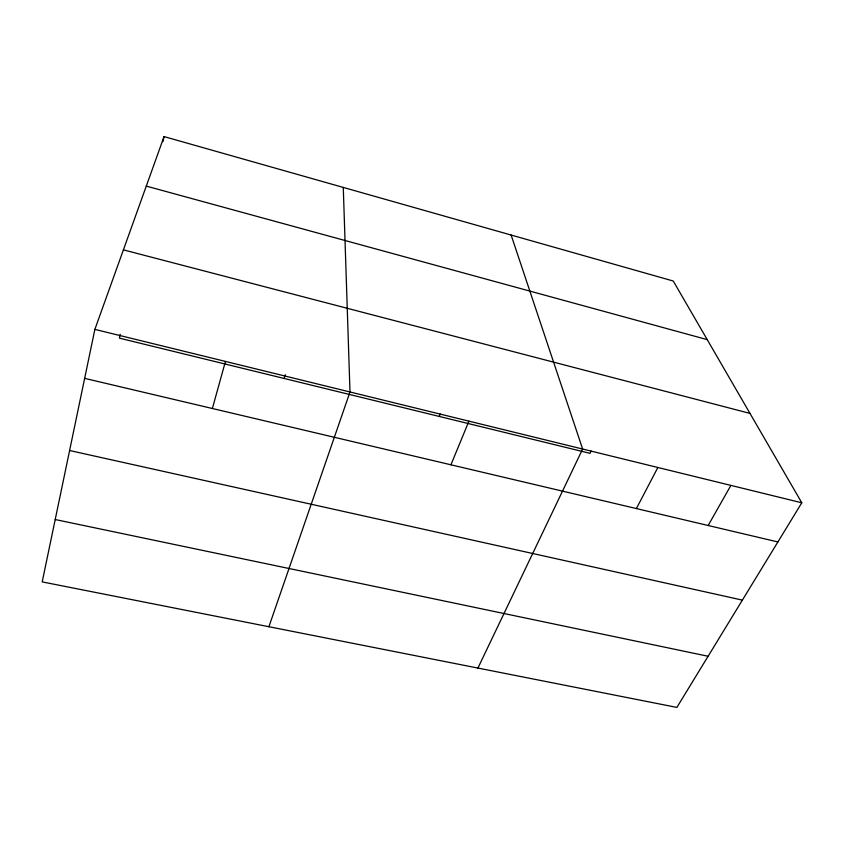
<?xml version="1.0" encoding="UTF-8"?>
<svg xmlns="http://www.w3.org/2000/svg" width="844" height="844" viewBox="0 0 844 844"><rect width="100%" height="100%" fill="white"/><g stroke="black" fill="none" stroke-linecap="round" stroke-linejoin="round"><path stroke-width="1.27" d="M94.866 329.392L42.2 581.896L676.867 707.409L801.8 502.792L673.248 281.02L164.052 136.591L94.866 329.392L801.8 502.792M120.228 334.298L119.384 338.138L590.009 453.344L591.127 451.023M162.934 141.644L164.052 136.591M212.371 408.507L225.443 361.422M284.111 378.471L285.272 374.725M268.898 626.733L349.996 391.975L343.276 187.421M439.281 416.451L440.251 414.014M450.928 464.801L468.937 421.145M477.915 668.068L582.634 449.029L511.116 235.033M636.387 508.563L657.866 467.481M708.158 525.506L730.893 485.395M55.208 519.535L708.095 656.263M69.609 450.517L742.372 600.126M84.653 378.365L777.883 541.953M123.403 249.866L749.978 413.402M146.286 186.102L707.219 339.636"/></g></svg>
